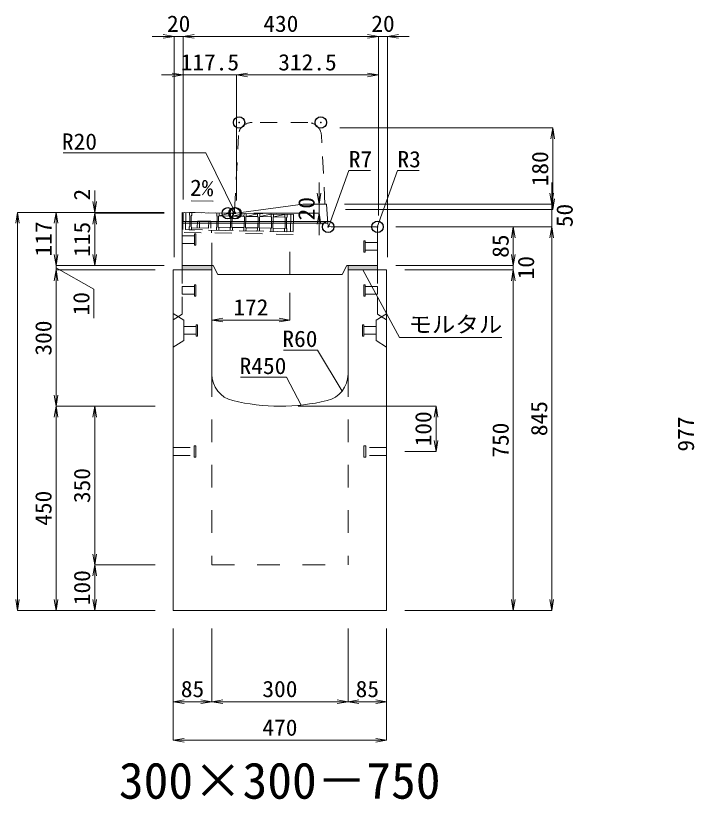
# Model space of a CAD drawing. Units: millimetres at full size. Extents: x -1809 to 57027, y -20349 to 17321.
# Drawn here: x 3318 to 4813, y -5812 to -4086 of the extents above; entities that cross this region are included whole.
import ezdxf
from ezdxf.enums import TextEntityAlignment as Align

# ---------------------------------------------------------------- set-up
doc = ezdxf.new("R2010")
doc.units = ezdxf.units.MM
doc.header["$LTSCALE"] = 50
doc.header["$PDMODE"] = 32
doc.header["$PDSIZE"] = 25
doc.linetypes.add('USER1', pattern=[2, 1, -1])
doc.linetypes.add('USER2', pattern=[1.35, 0.75, -0.6])
for name, color, linetype, lineweight in [('インサート', 3, 'USER2', 9), ('グレーチング', 7, 'USER2', 9), ('モルタル', 7, 'Continuous', 9), ('受枠', 3, 'USER2', 9), ('寸法線', 7, 'Continuous', 13), ('引出線', 4, 'Continuous', 13), ('本体', 2, 'Continuous', 13), ('目地', 132, 'Continuous', 9)]:
    doc.layers.add(name, color=color, linetype=linetype, lineweight=lineweight)
doc.layers.add('作業エリア', color=11, linetype='Continuous')
doc.layers.add('文字', color=7, linetype='Continuous')
doc.styles.add('ＭＳ 明朝', font='')
doc.styles.get('ＭＳ 明朝').set_extended_font_data('MS Mincho')

# ---------------------------------------------------------------- blocks, each defined once
blk = doc.blocks.new('open_arrow')
at = {"color": 0, "linetype": 'Continuous', "lineweight": -2}
blk.add_lwpolyline([(7.5, 1.25), (0, 0), (7.5, -1.25)], dxfattribs=at)

msp = doc.modelspace()

# ---------------------------------------------------------------- hatches: boundary and pattern name
at = {"layer": 'モルタル'}
for points in [[(3750, -4646.05), (3750, -4636.05), (3685, -4636.05), (3685, -4646.05)], [(4115, -4646.05), (4115, -4636.05), (4050, -4636.05), (4050, -4646.05)]]:
    msp.add_hatch(color=256, dxfattribs=at).paths.add_polyline_path(points)

# ---------------------------------------------------------------- linework, layer by layer
at = {"layer": 'インサート'}
for p, q in [((3685, -4570.55), (3712, -4570.55)), ((3685, -4570.55), (3685, -4587.55)), ((3715, -4566.55), (3712, -4566.55)), ((3712, -4566.55), (3712, -4591.55)), ((3715, -4591.55), (3715, -4566.55)), ((3685, -4587.55), (3712, -4587.55)), ((3712, -4591.55), (3715, -4591.55)), ((4085, -4581.55), (4088, -4581.55)), ((4085, -4606.55), (4085, -4581.55)), ((4088, -4581.55), (4088, -4606.55)), ((4115, -4585.55), (4088, -4585.55)), ((4115, -4585.55), (4115, -4602.55)), ((4088, -4606.55), (4085, -4606.55)), ((4115, -4602.55), (4088, -4602.55)), ((3715, -4678.55), (3712, -4678.55)), ((3712, -4678.55), (3712, -4703.55)), ((3715, -4703.55), (3715, -4678.55)), ((4085, -4678.55), (4088, -4678.55)), ((4085, -4703.55), (4085, -4678.55)), ((4088, -4678.55), (4088, -4703.55)), ((3685, -4682.55), (3712, -4682.55)), ((3685, -4682.55), (3685, -4699.55)), ((4115, -4682.55), (4088, -4682.55)), ((4115, -4682.55), (4115, -4699.55)), ((3685, -4699.55), (3712, -4699.55)), ((3712, -4703.55), (3715, -4703.55)), ((4088, -4703.55), (4085, -4703.55)), ((4115, -4699.55), (4088, -4699.55)), ((3688.2, -4770.55), (3715.2, -4770.55)), ((3688.2, -4770.55), (3688.2, -4787.55)), ((3718.2, -4766.55), (3715.2, -4766.55)), ((3715.2, -4766.55), (3715.2, -4791.55)), ((3718.2, -4791.55), (3718.2, -4766.55)), ((4081.8, -4766.55), (4084.8, -4766.55)), ((4081.8, -4791.55), (4081.8, -4766.55)), ((4084.8, -4766.55), (4084.8, -4791.55)), ((4111.8, -4770.55), (4084.8, -4770.55)), ((4111.8, -4770.55), (4111.8, -4787.55)), ((3688.2, -4787.55), (3715.2, -4787.55)), ((3715.2, -4791.55), (3718.2, -4791.55)), ((4084.8, -4791.55), (4081.8, -4791.55)), ((4111.8, -4787.55), (4084.8, -4787.55)), ((3665, -5037.55), (3711, -5037.55)), ((3665, -5054.55), (3665, -5037.55)), ((3711, -5058.55), (3711, -5033.55)), ((3711, -5033.55), (3715, -5033.55)), ((3715, -5058.55), (3715, -5033.55)), ((4085, -5033.55), (4089, -5033.55)), ((4085, -5033.55), (4085, -5058.55)), ((4089, -5033.55), (4089, -5058.55)), ((4135, -5037.55), (4089, -5037.55)), ((4135, -5037.55), (4135, -5054.55)), ((3665, -5054.55), (3711, -5054.55)), ((3715, -5058.55), (3711, -5058.55)), ((4089, -5058.55), (4085, -5058.55)), ((4135, -5054.55), (4089, -5054.55))]:
    msp.add_line(p, q, dxfattribs=at)
at = {"layer": 'グレーチング'}
for p, q in [((3701, -4519.37), (3700.88, -4525.37)), ((3915.95, -4523.67), (3701, -4519.37)), ((3706, -4519.47), (3705.88, -4525.47)), ((3760.98, -4520.57), (3760.86, -4526.57)), ((3765.98, -4520.67), (3765.86, -4526.67)), ((3765.86, -4526.67), (3790.98, -4521.17)), ((3790.98, -4521.17), (3790.86, -4527.17)), ((3795.98, -4521.27), (3795.86, -4527.27)), ((3795.86, -4527.27), (3820.97, -4521.77)), ((3820.97, -4521.77), (3820.85, -4527.77)), ((3825.97, -4521.87), (3825.85, -4527.87)), ((3825.85, -4527.87), (3850.97, -4522.37)), ((3850.97, -4522.37), (3850.85, -4528.37)), ((3855.97, -4522.47), (3855.85, -4528.47)), ((3855.85, -4528.47), (3880.96, -4522.97)), ((3880.96, -4522.97), (3880.84, -4528.97)), ((3885.96, -4523.07), (3885.84, -4529.07)), ((3885.84, -4529.07), (3910.95, -4523.57)), ((3910.95, -4523.57), (3910.83, -4529.57)), ((3915.95, -4523.67), (3915.83, -4529.67)), ((3700.88, -4525.37), (3701.86, -4526.39)), ((3701.86, -4526.39), (3701.38, -4550.39)), ((3704.86, -4526.45), (3704.38, -4550.45)), ((3705.88, -4525.47), (3704.86, -4526.45)), ((3718.12, -4538.22), (3717.82, -4553.22)), ((3718.12, -4538.22), (3748.12, -4538.82)), ((3723.12, -4538.32), (3722.82, -4553.32)), ((3743.12, -4538.72), (3742.82, -4553.72)), ((3748.12, -4538.82), (3747.82, -4553.82)), ((3760.86, -4526.57), (3761.84, -4527.59)), ((3761.84, -4527.59), (3761.36, -4551.59)), ((3764.84, -4527.65), (3764.36, -4551.65)), ((3765.86, -4526.67), (3764.84, -4527.65)), ((3765.86, -4526.67), (3790.86, -4527.17)), ((3790.86, -4527.17), (3791.84, -4528.19)), ((3791.84, -4528.19), (3791.36, -4552.19)), ((3794.84, -4528.25), (3794.36, -4552.25)), ((3795.86, -4527.27), (3794.84, -4528.25)), ((3795.86, -4527.27), (3820.85, -4527.77)), ((3820.85, -4527.77), (3821.83, -4528.79)), ((3821.83, -4528.79), (3821.35, -4552.79)), ((3824.83, -4528.85), (3824.35, -4552.85)), ((3825.85, -4527.87), (3824.83, -4528.85)), ((3825.85, -4527.87), (3850.85, -4528.37)), ((3850.85, -4528.37), (3851.83, -4529.39)), ((3851.83, -4529.39), (3851.35, -4553.39)), ((3854.83, -4529.45), (3854.35, -4553.45)), ((3855.85, -4528.47), (3854.83, -4529.45)), ((3855.85, -4528.47), (3880.84, -4528.97)), ((3880.84, -4528.97), (3881.82, -4529.99)), ((3881.82, -4529.99), (3881.34, -4553.99)), ((3884.82, -4530.05), (3884.34, -4554.05)), ((3885.84, -4529.07), (3884.82, -4530.05)), ((3885.84, -4529.07), (3910.83, -4529.57)), ((3910.83, -4529.57), (3911.81, -4530.59)), ((3911.81, -4530.59), (3911.33, -4554.59)), ((3914.81, -4530.65), (3914.33, -4554.65)), ((3915.83, -4529.67), (3914.81, -4530.65)), ((3700.24, -4557.37), (3700.36, -4551.37)), ((3915.19, -4561.67), (3700.24, -4557.37)), ((3700.36, -4551.37), (3701.38, -4550.39)), ((3705.36, -4551.47), (3704.38, -4550.45)), ((3705.24, -4557.47), (3705.36, -4551.47)), ((3705.33, -4552.97), (3760.31, -4554.07)), ((3760.22, -4558.57), (3760.34, -4552.57)), ((3760.34, -4552.57), (3761.36, -4551.59)), ((3764.36, -4551.65), (3791.36, -4552.19)), ((3765.34, -4552.67), (3764.36, -4551.65)), ((3765.22, -4558.67), (3765.34, -4552.67)), ((3790.22, -4559.17), (3790.34, -4553.17)), ((3790.34, -4553.17), (3791.36, -4552.19)), ((3795.34, -4553.27), (3794.36, -4552.25)), ((3794.36, -4552.25), (3821.35, -4552.79)), ((3795.22, -4559.27), (3795.34, -4553.27)), ((3820.21, -4559.77), (3820.33, -4553.77)), ((3820.33, -4553.77), (3821.35, -4552.79)), ((3825.33, -4553.87), (3824.35, -4552.85)), ((3824.35, -4552.85), (3851.35, -4553.39)), ((3825.21, -4559.87), (3825.33, -4553.87)), ((3850.21, -4560.37), (3850.33, -4554.37)), ((3850.33, -4554.37), (3851.35, -4553.39)), ((3855.33, -4554.47), (3854.35, -4553.45)), ((3854.35, -4553.45), (3881.34, -4553.99)), ((3855.21, -4560.47), (3855.33, -4554.47)), ((3880.2, -4560.97), (3880.32, -4554.97)), ((3880.32, -4554.97), (3881.34, -4553.99)), ((3885.32, -4555.07), (3884.34, -4554.05)), ((3884.34, -4554.05), (3911.33, -4554.59)), ((3885.2, -4561.07), (3885.32, -4555.07)), ((3910.19, -4561.57), (3910.31, -4555.57)), ((3910.31, -4555.57), (3911.33, -4554.59)), ((3915.31, -4555.67), (3914.33, -4554.65)), ((3915.19, -4561.67), (3915.31, -4555.67))]:
    msp.add_line(p, q, dxfattribs=at)
at = {"layer": 'モルタル'}
for points in [[(3685, -4636.05), (3750, -4636.05), (3750, -4646.05), (3685, -4646.05)], [(4050, -4636.05), (4115, -4636.05), (4115, -4646.05), (4050, -4646.05)]]:
    msp.add_lwpolyline(points, close=True, dxfattribs=at)
at = {"layer": '作業エリア'}
for p in [(3810, -4321.05), (3990, -4321.05), (3785, -4521.05), (3800, -4521.05), (3802.5, -4521.05), (4006.25, -4551.05), (4115, -4551.05)]:
    msp.add_point(p, dxfattribs=at)
at = {"layer": '受枠'}
for p, q in [((3687, -4519.09), (3686.12, -4563.08)), ((3929.95, -4523.95), (3687, -4519.09)), ((3693, -4519.21), (3692.24, -4557.21)), ((3923.95, -4523.83), (3923.19, -4561.83)), ((3929.95, -4523.95), (3929.07, -4567.94)), ((3692.24, -4557.21), (3929.19, -4561.95)), ((3929.07, -4567.94), (3686.12, -4563.08)), ((3749.23, -4558.35), (3749.11, -4564.34))]:
    msp.add_line(p, q, dxfattribs=at)
at = {"layer": '寸法線'}
for p, q in [((3735, -4131.38), (3619, -4131.38)), ((3667, -4618.03), (3667, -4131.38)), ((3687, -4131.38), (4117, -4131.38)), ((3687, -4491.03), (3687, -4131.38)), ((3687, -4491.03), (3687, -4131.38)), ((4069, -4131.38), (4185, -4131.38)), ((4117, -4523.03), (4117, -4131.38)), ((4117, -4523.03), (4117, -4131.38)), ((4137, -4618.03), (4137, -4131.38)), ((3852.5, -4216.38), (3639, -4216.38)), ((3687, -4491.03), (3687, -4216.38)), ((4117, -4216.38), (3804.5, -4216.38)), ((3804.5, -4493.03), (3804.5, -4216.38)), ((3804.5, -4493.03), (3804.5, -4216.38)), ((4117, -4526.03), (4117, -4216.38)), ((4032.02, -4333.05), (4500.78, -4333.05)), ((4500.78, -4513.05), (4500.78, -4333.05)), ((3986.36, -4569.05), (3986.36, -4453.05)), ((4498.78, -4453.05), (4498.78, -4599.05)), ((3492.06, -4471.05), (3492.06, -4569.05)), ((3986.36, -4501.05), (3990.52, -4501.05)), ((4042.52, -4501.05), (4498.78, -4501.05)), ((3322.06, -5396.05), (3322.06, -4519.05)), ((3644.98, -4519.05), (3322.06, -4519.05)), ((3407.06, -4519.05), (3407.06, -4636.05)), ((3644.98, -4519.05), (3407.06, -4519.05)), ((3644.98, -4519.05), (3492.06, -4519.05)), ((3644.98, -4521.05), (3492.06, -4521.05)), ((3492.06, -4521.05), (3492.06, -4636.05)), ((3644.98, -4521.05), (3492.06, -4521.05)), ((3842.52, -4521.05), (3986.36, -4521.05)), ((4044.52, -4513.05), (4500.78, -4513.05)), ((4155.02, -4551.05), (4498.78, -4551.05)), ((4155.02, -4551.05), (4413.78, -4551.05)), ((4155.02, -4551.05), (4498.78, -4551.05)), ((4413.78, -4551.05), (4413.78, -4636.05)), ((4498.78, -4551.05), (4498.78, -5396.05)), ((3407.06, -4588.05), (3407.06, -4694.05)), ((4413.78, -4588.05), (4413.78, -4694.05)), ((3644.98, -4636.05), (3407.06, -4636.05)), ((3644.98, -4636.05), (3407.06, -4636.05)), ((3407.06, -4641.05), (3490.47, -4688.34)), ((3644.98, -4636.05), (3492.06, -4636.05)), ((4155.02, -4636.05), (4413.78, -4636.05)), ((4155.02, -4636.05), (4413.78, -4636.05)), ((3624.98, -4646.05), (3407.06, -4646.05)), ((3407.06, -4646.05), (3407.06, -4946.05)), ((3624.98, -4646.05), (3407.06, -4646.05)), ((4175.02, -4646.05), (4413.78, -4646.05)), ((4175.02, -4646.05), (4413.78, -4646.05)), ((4413.78, -4646.05), (4413.78, -5396.05)), ((3490.47, -4688.34), (3490.47, -4752.41)), ((3922, -4696.07), (3922, -4756.28)), ((3750, -4756.28), (3922, -4756.28)), ((3624.98, -4946.05), (3407.06, -4946.05)), ((3407.06, -5396.05), (3407.06, -4946.05)), ((3624.98, -4946.05), (3407.06, -4946.05)), ((3492.06, -4946.05), (3492.06, -5296.05)), ((3624.98, -4946.05), (3492.06, -4946.05)), ((3940.02, -4946.05), (4243.78, -4946.05)), ((4243.78, -4946.05), (4243.78, -5046.05)), ((4175.02, -5046.05), (4243.78, -5046.05)), ((3624.98, -5296.05), (3492.06, -5296.05)), ((3492.06, -5296.05), (3492.06, -5396.05)), ((3624.98, -5296.05), (3492.06, -5296.05)), ((3624.98, -5396.05), (3322.06, -5396.05)), ((3624.98, -5396.05), (3407.06, -5396.05)), ((3624.98, -5396.05), (3492.06, -5396.05)), ((4175.02, -5396.05), (4413.78, -5396.05)), ((4175.02, -5396.05), (4498.78, -5396.05)), ((3665, -5436.07), (3665, -5597.21)), ((3665, -5436.07), (3665, -5682.21)), ((3750, -5436.07), (3750, -5597.21)), ((3750, -5436.07), (3750, -5597.21)), ((4050, -5436.07), (4050, -5597.21)), ((4050, -5436.07), (4050, -5597.21)), ((4135, -5436.07), (4135, -5597.21)), ((4135, -5436.07), (4135, -5682.21)), ((3665, -5597.21), (3750, -5597.21)), ((3750, -5597.21), (4050, -5597.21)), ((4050, -5597.21), (4135, -5597.21)), ((3665, -5682.21), (4135, -5682.21))]:
    msp.add_line(p, q, dxfattribs=at)
at = {"layer": '引出線'}
for points in [[(3802.5, -4521.01), (3737.16, -4388.31), (3557.16, -4388.31), (3422.49, -4388.31)], [(4007.98, -4549.19), (4051.78, -4427.12), (4099.71, -4427.12)], [(4114.12, -4551.93), (4158.9, -4427.12), (4206.63, -4427.12)], [(3752.93, -4494.47), (3704.19, -4493.5), (3752.93, -4494.47)], [(4082.5, -4646.05), (4163.13, -4795.08), (4389.05, -4795.08)], [(4037.07, -4912.74), (3982.66, -4822.84), (3907.98, -4822.84)], [(3946.44, -4943.65), (3914.22, -4882.51), (3813.21, -4882.51)]]:
    msp.add_lwpolyline(points, dxfattribs=at)
at = {"layer": '本体', "linetype": 'USER2'}
for p, q in [((3961.46, -4321.05), (3838.54, -4321.05)), ((3800.33, -4514.4), (3808.57, -4349.56)), ((3999, -4501.05), (3991.43, -4349.56))]:
    msp.add_line(p, q, dxfattribs=at)
at = {"layer": '本体'}
for p, q in [((3950.5, -4501.05), (3803.83, -4520.87)), ((4002.5, -4501.05), (3950.5, -4501.05)), ((4005.76, -4544.58), (4002.5, -4501.05)), ((3685, -4636.05), (3685, -4519.05)), ((3685, -4519.05), (3785, -4521.05)), ((3785, -4521.05), (3801.15, -4521.05)), ((4112, -4551.05), (4012.74, -4551.05)), ((4115, -4636.05), (4115, -4554.05)), ((3753, -4636.05), (3685, -4636.05)), ((3753, -4636.05), (3763, -4656.05)), ((4047, -4636.05), (4037, -4656.05)), ((4115, -4636.05), (4047, -4636.05)), ((3665, -4646.05), (3665, -5396.05)), ((3665, -4646.05), (3750, -4646.05)), ((3750, -4646.05), (3750, -4875.53)), ((4037, -4656.05), (3763, -4656.05)), ((4050, -4646.05), (4135, -4646.05)), ((4050, -4646.05), (4050, -4875.53)), ((4135, -4646.05), (4135, -5396.05)), ((3665, -5396.05), (4135, -5396.05))]:
    msp.add_line(p, q, dxfattribs=at)
at = {"layer": '本体', "linetype": 'USER1'}
for p, q in [((3750, -4636.05), (3750, -4558.36)), ((3922, -4656.05), (3922, -4561.8))]:
    msp.add_line(p, q, dxfattribs=at)
at = {"layer": '本体', "linetype": 'USER2', "lineweight": 9}
for p, q in [((3685, -4743.05), (3685, -4646.05)), ((4115, -4743.05), (4115, -4646.05)), ((3665, -4755.55), (3685, -4743.05)), ((4135, -4755.55), (4115, -4743.05))]:
    msp.add_line(p, q, dxfattribs=at)
at = {"layer": '本体', "lineweight": 9}
for p, q in [((3665, -4742.05), (3688.2, -4756.55)), ((4134.58, -4742.31), (4111.8, -4756.55)), ((3688.2, -4756.55), (3688.2, -4801.55)), ((4111.8, -4756.55), (4111.8, -4801.55)), ((3688.2, -4801.55), (3665, -4816.05)), ((4111.8, -4801.55), (4135, -4816.05))]:
    msp.add_line(p, q, dxfattribs=at)
at = {"layer": '本体', "linetype": 'USER1', "lineweight": 15}
for p, q in [((3750, -4875.53), (3750, -5296.05)), ((4050, -4875.53), (4050, -5296.05)), ((3750, -5296.05), (4050, -5296.05))]:
    msp.add_line(p, q, dxfattribs=at)
at = {"layer": '本体', "linetype": 'USER2'}
for centre, radius, start, end in [((3838.54, -4351.05), 30, 90, 177.13759), ((3961.46, -4351.05), 30, 2.86241, 90), ((3793.34, -4514.05), 7, 270, 357.13759)]:
    msp.add_arc(centre, radius, start, end, dxfattribs=at)
at = {"layer": '本体'}
for centre, radius, start, end in [((3801.15, -4501.05), 20, 270, 277.69605), ((4012.74, -4544.05), 7, 184.28915, 270), ((4112, -4554.05), 3, 0, 90), ((3810, -4875.53), 60, 180, 256.65764), ((3990, -4875.53), 60, 283.34236, 0), ((3900, -4496.05), 450, 256.65764, 283.34236)]:
    msp.add_arc(centre, radius, start, end, dxfattribs=at)
at = {"layer": '目地'}
for p, q in [((3685, -4539.05), (4005.35, -4539.05)), ((3685, -4543.05), (4005.65, -4543.05))]:
    msp.add_line(p, q, dxfattribs=at)

# ---------------------------------------------------------------- block references
at = {"layer": '寸法線', "xscale": 3.2, "yscale": 3.2}
for p, rotation in [((3667, -4131.38), 180), ((4117, -4131.38), 180), ((4117, -4131.38), 180), ((3687, -4216.38), 180), ((4117, -4216.38), 180), ((4500.78, -4333.05), 270), ((3986.36, -4501.05), 90), ((4498.78, -4501.05), 90), ((4500.78, -4513.05), 90), ((3492.06, -4519.05), 90), ((3322.06, -4519.05), 270), ((3407.06, -4519.05), 270), ((3492.06, -4521.05), 270), ((3492.06, -4521.05), 270), ((3986.36, -4521.05), 270), ((4413.78, -4551.05), 270), ((4498.78, -4551.05), 270), ((4498.78, -4551.05), 270), ((3407.06, -4636.05), 90), ((3407.06, -4636.05), 90), ((3492.06, -4636.05), 90), ((4413.78, -4636.05), 90), ((4413.78, -4636.05), 90), ((3407.06, -4646.05), 270), ((3407.06, -4646.05), 270), ((4413.78, -4646.05), 270), ((4413.78, -4646.05), 270), ((3922, -4756.28), 180), ((3407.06, -4946.05), 90), ((3407.06, -4946.05), 270), ((3492.06, -4946.05), 270), ((4243.78, -4946.05), 270), ((4243.78, -5046.05), 90), ((3492.06, -5296.05), 90), ((3492.06, -5296.05), 270), ((3322.06, -5396.05), 90), ((3407.06, -5396.05), 90), ((3492.06, -5396.05), 90), ((4413.78, -5396.05), 90), ((4498.78, -5396.05), 90), ((3750, -5597.21), 180), ((4050, -5597.21), 180), ((4135, -5597.21), 180), ((4135, -5682.21), 180)]:
    msp.add_blockref('open_arrow', p, dxfattribs=dict(at, rotation=rotation))
for p in [(3687, -4131.38), (3687, -4131.38), (4137, -4131.38), (3804.5, -4216.38), (3804.5, -4216.38), (3750, -4756.28), (3665, -5597.21), (3750, -5597.21), (4050, -5597.21), (3665, -5682.21)]:
    msp.add_blockref('open_arrow', p, dxfattribs=at)
at = {"layer": '引出線', "xscale": 0.0533, "yscale": 0.0533}
for p, rotation in [((3752.93, -4494.47), 178.9), ((3802.5, -4521.01), 116.2), ((4007.98, -4549.19), 70.3), ((4114.12, -4551.93), 70.3), ((4082.5, -4646.05), 298.4), ((4037.07, -4912.74), 121.2), ((3946.44, -4943.65), 117.8)]:
    msp.add_blockref('open_arrow', p, dxfattribs=dict(at, rotation=rotation))

# ---------------------------------------------------------------- texts
at = {"layer": '寸法線', "style": 'ＭＳ 明朝', "width": 1.05}
for s, p in [('20', (3677, -4103.36)), ('430', (3902, -4103.36)), ('20', (4127, -4103.36)), ('117.5', (3745.75, -4188.36)), ('312.5', (3960.75, -4188.36)), ('172', (3836, -4728.26)), ('85', (3707.5, -5569.19)), ('300', (3900, -5569.19)), ('85', (4092.5, -5569.19)), ('470', (3900, -5654.19))]:
    msp.add_text(s, height=36.03, dxfattribs=at).set_placement(p, align=Align.MIDDLE_CENTER)
for s, p in [('180', (4472.76, -4423.05)), ('2', (3464.06, -4480.2)), ('20', (3958.34, -4511.05)), ('50', (4526.8, -4526.05)), ('117', (3379.04, -4577.55)), ('115', (3464.04, -4578.55)), ('85', (4385.76, -4593.55)), ('10', (4441.8, -4641.05)), ('10', (3462.45, -4720.38)), ('300', (3379.04, -4796.05)), ('845', (4470.76, -4973.55)), ('100', (4215.76, -4996.05)), ('977', (4794.04, -5007.55)), ('750', (4385.76, -5021.05)), ('350', (3464.04, -5121.05)), ('450', (3379.04, -5171.05)), ('100', (3464.04, -5346.05))]:
    msp.add_text(s, height=36.03, rotation=90, dxfattribs=at).set_placement(p, align=Align.MIDDLE_CENTER)
at = {"layer": '引出線', "style": 'ＭＳ 明朝', "width": 1.05}
for s, p in [('R20', (3497.16, -4345.11)), ('R60', (3982.66, -4779.64)), ('R450', (3914.22, -4839.31))]:
    msp.add_text(s, height=36.03, dxfattribs=at).set_placement(p, align=Align.TOP_RIGHT)
for s, p in [('R7', (4051.78, -4383.92)), ('R3', (4158.9, -4383.92)), ('モルタル', (4183.13, -4747.97))]:
    msp.add_text(s, height=36.03, dxfattribs=at).set_placement(p, align=Align.TOP_LEFT)
msp.add_text('2%', height=36.03, rotation=358.854, dxfattribs=at).set_placement((3753.87, -4447.58), align=Align.TOP_RIGHT)
at = {"layer": '文字', "style": 'ＭＳ 明朝'}
msp.add_text('300×300－750', height=80.06, dxfattribs=at).set_placement((3899.52, -5771.03), align=Align.MIDDLE_CENTER)

doc.saveas('drawing.dxf')
